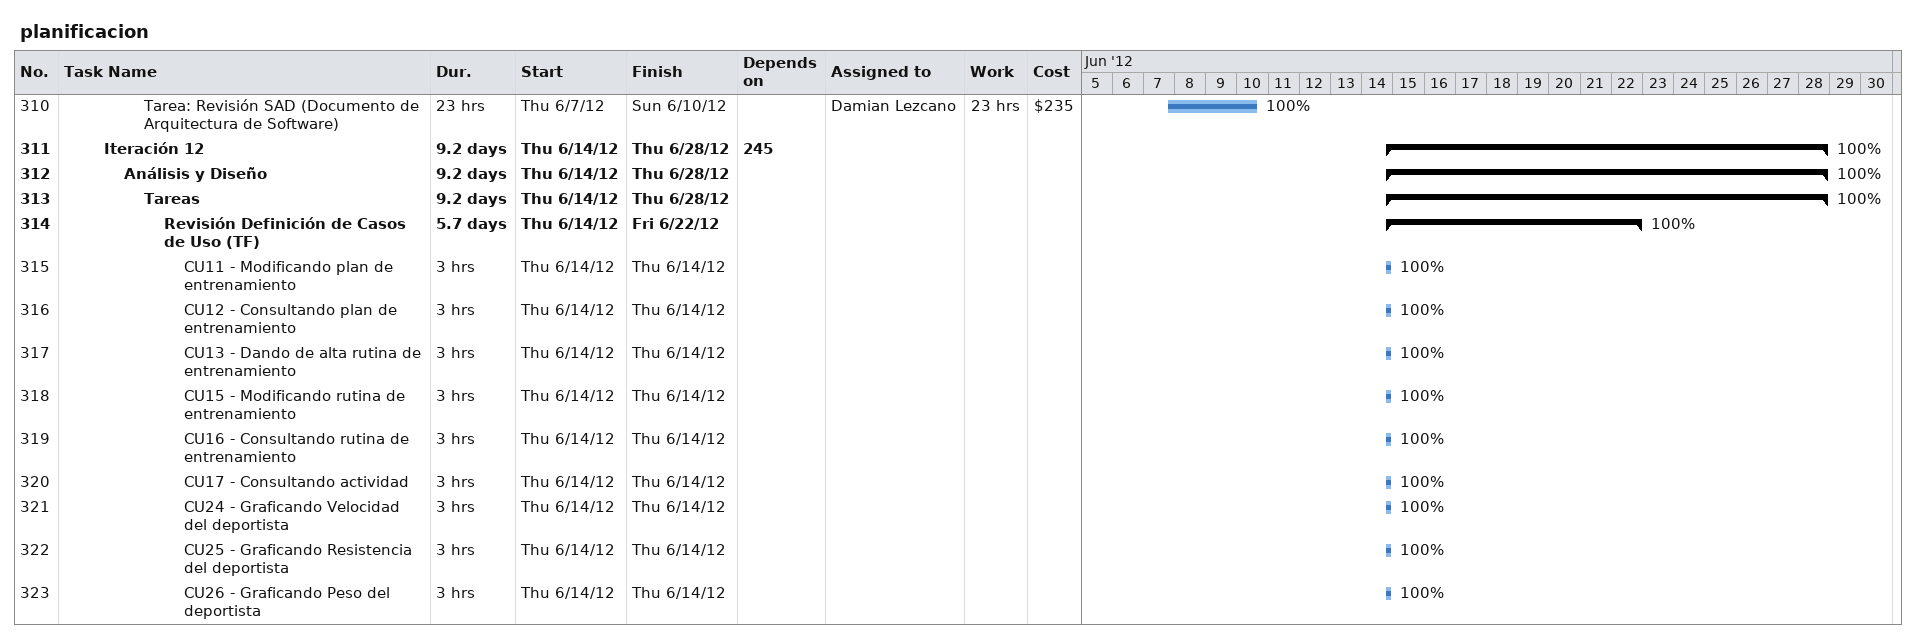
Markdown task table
planificacion

| ID | Level | Task | Duration | Start | Finish | Predecessors | Resources | % complete | Work (h) | Cost ($) |
|---|---|---|---|---|---|---|---|---|---|---|
| 310 | 5 | Tarea: Revisión SAD (Documento de Arquitectura de Software) | 23h | 2012-06-07 | 2012-06-10 |  | Damian Lezcano | 100 | 23 | 235 |
| 311 | 3 | **Iteración 12** | 9.2d | 2012-06-14 | 2012-06-28 | 245 |  | 100 |  |  |
| 312 | 4 | **Análisis y Diseño** | 9.2d | 2012-06-14 | 2012-06-28 |  |  | 100 |  |  |
| 313 | 5 | **Tareas** | 9.2d | 2012-06-14 | 2012-06-28 |  |  | 100 |  |  |
| 314 | 6 | **Revisión Definición de Casos de Uso (TF)** | 5.7d | 2012-06-14 | 2012-06-22 |  |  | 100 |  |  |
| 315 | 7 | CU11 - Modificando plan de entrenamiento | 3h | 2012-06-14 | 2012-06-14 |  |  | 100 |  |  |
| 316 | 7 | CU12 - Consultando plan de entrenamiento | 3h | 2012-06-14 | 2012-06-14 |  |  | 100 |  |  |
| 317 | 7 | CU13 - Dando de alta rutina de entrenamiento | 3h | 2012-06-14 | 2012-06-14 |  |  | 100 |  |  |
| 318 | 7 | CU15 - Modificando rutina de entrenamiento | 3h | 2012-06-14 | 2012-06-14 |  |  | 100 |  |  |
| 319 | 7 | CU16 - Consultando rutina de entrenamiento | 3h | 2012-06-14 | 2012-06-14 |  |  | 100 |  |  |
| 320 | 7 | CU17 - Consultando actividad | 3h | 2012-06-14 | 2012-06-14 |  |  | 100 |  |  |
| 321 | 7 | CU24 - Graficando Velocidad del deportista | 3h | 2012-06-14 | 2012-06-14 |  |  | 100 |  |  |
| 322 | 7 | CU25 - Graficando Resistencia del deportista | 3h | 2012-06-14 | 2012-06-14 |  |  | 100 |  |  |
| 323 | 7 | CU26 - Graficando Peso del deportista | 3h | 2012-06-14 | 2012-06-14 |  |  | 100 |  |  |
